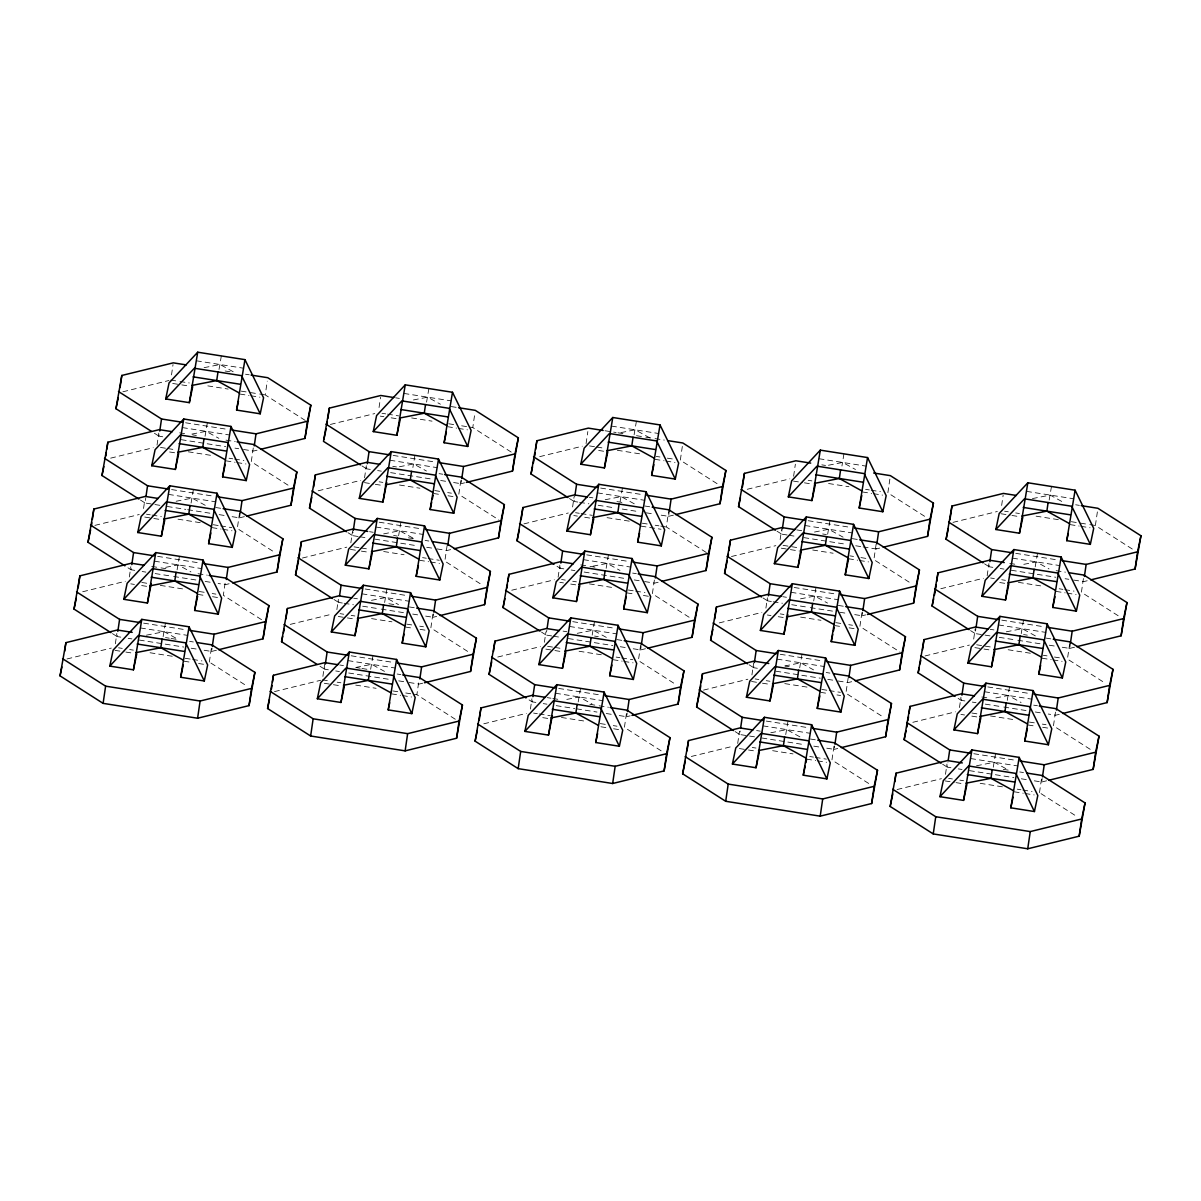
<?xml version="1.0" encoding="UTF-8"?>
<svg xmlns="http://www.w3.org/2000/svg" width="1201" height="1201" viewBox="0 0 1201 1201"><rect width="100%" height="100%" fill="white"/><g stroke="black" fill="none" stroke-linecap="round" stroke-linejoin="round"><path stroke-width="0.75" stroke-dasharray="5 3.75" d="M115.356 643.781L116.857 633.452M120.791 637.146L117.082 636.56L117.578 633.122M129.333 576.99L130.834 566.662M134.767 570.355L131.059 569.769L131.555 566.332M143.55 508.473L144.811 499.871M159.853 505.321L145.036 502.979L145.786 497.815M157.031 445.121L158.787 433.081M162.72 436.774L159.012 436.188L159.508 432.75M171.518 374.892L173.019 364.564M165.423 623.094L163.051 637.04M179.414 556.303L177.027 570.25M193.391 489.513L191.004 503.459M207.368 422.707L204.981 436.669M221.344 355.916L218.957 369.863M209.349 662.081L211.601 646.603M204.155 650.266L211.571 651.437L212.082 647.985M225.082 583.251L223.326 595.291L261.758 619.821M239.554 513.022L237.303 528.5L275.735 553.03M232.108 516.685L239.524 517.841L240.275 512.692M253.276 447.943L251.279 461.709L289.711 486.24M305.234 420.425L265.256 394.919L267.253 381.152M322.889 676.418L324.645 664.378M328.323 669.798L324.615 669.212L325.111 665.774M336.865 609.628L338.367 599.314M342.3 603.007L338.592 602.422L339.087 598.984M350.842 542.837L352.599 530.797M358.123 536.502L352.569 535.631L353.064 532.178M364.564 477.773L366.32 465.718M370.253 469.411L366.545 468.84L367.041 465.387M379.051 407.529L380.552 397.216M372.971 655.731L370.584 669.678M386.947 588.94L384.56 602.887M400.924 522.15L398.552 536.096M414.9 455.359L412.889 467.519M428.877 388.569L426.505 402.515M455.314 719.264L416.882 694.718L418.879 680.967M432.855 614.176L430.859 627.928L469.291 652.473M425.679 616.113L433.081 617.284L433.591 613.846M447.087 545.659L444.835 561.137L483.267 585.683M460.824 480.58L458.812 494.347L498.79 519.868M453.633 482.532L461.034 483.703L461.544 480.25M511.221 452.086L472.789 427.556L475.041 412.078M530.422 709.07L531.923 698.742M535.856 702.435L532.148 701.849L532.644 698.412M544.398 642.28L545.9 631.951M551.679 635.93L546.125 635.059L546.875 629.894M558.12 577.201L559.876 565.161M563.809 568.854L560.101 568.268L560.597 564.83M572.607 506.972L574.108 496.644M577.786 502.063L574.078 501.478L574.829 496.313M586.073 443.619L587.829 431.579M580.503 688.383L578.131 702.33M594.48 621.578L592.108 635.539M608.457 554.787L606.085 568.734M622.433 487.996L620.061 501.943M636.41 421.206L634.038 435.152M626.427 713.604L624.415 727.371L662.847 751.901M619.236 715.556L626.637 716.712L627.147 713.274M640.643 645.087L638.392 660.58L675.292 684.135M633.212 648.765L640.613 649.921L641.124 646.483M654.38 580.023L652.368 593.789L690.8 618.32M706.323 552.505L666.345 526.999L668.597 511.506M661.166 515.169L668.567 516.34L669.332 511.176M682.333 446.442L680.321 460.193L718.753 484.739M737.699 743.434L739.456 731.379M754.498 736.829L739.681 734.502L740.176 731.049M751.931 674.917L753.688 662.877M757.366 668.281L753.658 667.711L754.153 664.258M765.908 608.126L767.409 597.798M771.342 601.491L767.634 600.905L768.145 597.467M780.14 539.609L781.641 529.296M787.165 535L781.611 534.115L782.121 530.677M793.606 476.257L795.362 464.217M788.036 721.02L785.664 734.967M802.013 654.23L799.641 668.176M815.989 587.439L813.617 601.386M829.966 520.649L827.594 534.595M843.943 453.843L841.946 466.018M833.959 746.241L831.948 760.008L870.38 784.553M826.768 748.193L834.17 749.364L834.68 745.911M848.176 677.739L845.924 693.217L884.356 717.763M861.913 612.66L859.901 626.427L899.879 651.948M854.722 614.612L862.123 615.768L862.633 612.33M876.13 544.158L873.878 559.636L912.31 584.166M863.144 546.935L876.099 548.977L876.61 545.539M889.866 479.079L887.854 492.845L926.286 517.376M945.487 774.345L946.988 764.031M950.922 767.724L947.214 767.139L947.964 761.974M959.464 707.554L960.965 697.241M964.898 700.934L961.19 700.348L961.701 696.91M973.696 639.052L975.197 628.724M989.999 635.884L975.167 633.558L975.918 628.393M987.162 575.699L988.918 563.644M992.852 567.352L989.144 566.767L989.654 563.314M1001.649 505.456L1003.15 495.142M995.569 753.658L993.197 767.604M1009.546 686.867L1007.174 700.814M1023.522 620.076L1021.15 634.023M1037.499 553.286L1035.127 567.232M1051.476 486.495L1049.104 500.442M1039.481 792.66L1041.732 777.167M1034.301 780.83L1041.702 782.001L1042.213 778.563M1055.469 712.103L1053.457 725.869L1091.889 750.4M1069.701 643.586L1067.434 659.064L1104.335 682.618M1062.254 647.249L1069.671 648.42L1070.421 643.256M1083.422 578.522L1081.41 592.273L1119.857 616.819M1132.288 549.037L1095.387 525.483L1097.399 511.716M122.862 391.796L168.981 380.492M110.657 458.151L153.233 447.718M330.395 424.448L374.742 413.564M257.059 450.18L253.501 451.051L240.53 449.009M94.909 525.377L139.256 514.508M318.19 490.804L360.765 480.355M239.524 517.841L244.854 516.535M539.699 456.65L582.275 446.202M461.034 483.703L464.592 482.832M82.704 591.748L125.279 581.299M302.442 558.03L346.789 547.146M229.091 583.761L225.548 584.632L218.132 583.476M523.951 523.876L568.298 512.992M450.615 549.623L447.057 550.493L434.086 548.452M747.247 489.287L789.808 478.854M66.956 658.974L111.303 648.09M668.567 516.34L673.896 515.034M290.237 624.385L331.041 614.372M211.571 651.437L216.901 650.131M511.746 590.231L554.322 579.798M433.081 617.284L436.639 616.413M731.484 556.513L775.831 545.644M658.148 582.26L654.59 583.131L641.619 581.089M952.993 522.375L997.34 511.491M274.489 691.611L320.607 680.291M876.099 548.977L879.657 548.106M497.769 657.022L540.345 646.588M422.662 683.204L419.104 684.075L406.133 682.033M719.279 622.884L761.854 612.435M640.613 649.921L645.943 648.615M940.803 588.73L983.364 578.281M862.123 615.768L865.681 614.897M483.793 723.813L526.368 713.379M1087.19 580.759L1083.647 581.629L1070.676 579.588M703.531 690.11L747.878 679.226M626.637 716.712L630.195 715.841M925.04 655.956L969.387 645.072M851.704 681.703L848.146 682.573L835.175 680.532M1069.671 648.42L1074.985 647.114M691.326 756.465L732.13 746.452M912.835 722.311L955.411 711.863M834.17 749.364L837.728 748.493M1059.237 714.34L1055.694 715.211L1048.278 714.04M897.087 789.537L941.434 778.668M1041.702 782.001L1047.032 780.695M204.095 367.671L220.083 364.519L234.465 372.445M191.89 434.101L206.107 431.309L218.882 438.35M413.399 399.963L427.616 397.171L440.407 404.212M176.142 501.252L192.13 498.115L206.512 506.026M399.423 466.754L413.639 463.961L426.43 471.002M620.932 432.6L635.149 429.808L651.137 438.605M165.708 567.337L178.153 564.905L190.929 571.931M383.674 533.89L399.663 530.752L414.045 538.664M605.184 499.736L621.172 496.598L635.554 504.525M828.465 465.237L842.682 462.445L855.472 469.486M146.402 635.179L164.177 631.696L178.559 639.608M371.469 600.335L385.686 597.543L398.462 604.583M592.979 566.181L607.196 563.389L619.986 570.43M814.488 532.043L828.705 529.251L843.087 537.162M1032.455 498.58L1050.214 495.097L1064.596 503.009M355.721 667.471L371.709 664.333L384.485 671.374M577.231 633.332L593.219 630.18L607.601 638.106M800.512 598.834L814.728 596.041L827.519 603.082M1023.807 564.335L1036.238 561.888L1049.028 568.929M566.797 699.417L579.242 696.985L592.033 704.011M784.763 665.97L800.752 662.832L813.542 669.873M1006.273 631.816L1022.261 628.678L1036.643 636.605M770.787 732.76L786.775 729.623L801.157 737.534M995.854 697.916L1008.285 695.469L1021.075 702.51M976.548 765.758L994.308 762.26L1008.69 770.186L1001.229 769.045M196.454 360.81L243.713 368.242M404.001 393.448L451.246 400.879M611.534 426.1L658.779 433.531M819.067 458.737L866.311 466.168M1026.6 491.374L1073.844 498.805M225.142 371.004L232.559 372.175M245.529 374.217L249.238 374.802M395.624 397.816L399.332 398.402M451.216 406.569L456.77 407.439M605.019 430.754L616.128 432.51M617.975 432.795L625.391 433.966M636.515 435.708L643.916 436.879M645.778 437.164L653.179 438.335M655.04 438.62L664.303 440.076M821.814 464.862L825.522 465.433M1075.661 504.78L1079.369 505.366M170.752 380.056L178.168 381.212M180.015 381.513L189.293 382.969M207.818 385.881L228.19 389.079M241.161 391.121L248.577 392.292M250.424 392.577L257.84 393.748M259.686 394.033L265.256 394.919M381.993 413.279L385.701 413.865M387.563 414.15L398.672 415.906M411.643 417.933L432.03 421.146M448.694 423.773L454.263 424.644M461.664 425.815L472.789 427.556M589.526 445.916L595.095 446.787M596.942 447.087L604.358 448.243M617.329 450.285L641.409 454.083M656.226 456.41L659.934 456.996M667.351 458.166L674.767 459.322M808.183 480.31L811.891 480.895M828.57 483.523L848.942 486.72M865.621 489.347L869.329 489.933M871.175 490.218L880.438 491.674M1004.606 511.206L1008.3 511.791M1015.716 512.947L1019.424 513.533M1036.103 516.16L1058.336 519.658M1071.307 521.699L1078.708 522.855M1080.57 523.156L1087.971 524.327M1089.832 524.612L1095.387 525.483M172.704 383.464L179.97 384.605M181.786 384.89L189.067 386.046M239.945 394.048L249.027 395.474M250.844 395.76L259.926 397.186M380.237 416.116L383.87 416.687M391.151 417.828L396.6 418.684M447.478 426.685L456.56 428.111M458.377 428.397L467.459 429.838M598.683 450.465L604.133 451.321M655.01 459.322L664.093 460.764M665.909 461.049L675.007 462.475M793.486 481.106L802.583 482.547M804.4 482.832L811.666 483.973M862.543 491.975L871.626 493.401M873.442 493.686L882.54 495.112M1001.033 513.758L1010.116 515.184M1011.933 515.469L1019.199 516.61M1070.076 524.612L1079.159 526.038M1080.99 526.338L1090.073 527.764M185.6 422.782L228.22 429.478M393.147 455.419L435.753 462.115M600.68 488.056L643.286 494.767M808.213 520.709L848.972 527.119M1015.746 553.346L1058.351 560.056M182.477 427.601L229.736 435.032M390.01 460.238L437.269 467.669M597.558 492.89L644.802 500.322M805.09 525.528L852.335 532.959M1012.623 558.165L1059.867 565.596M179.67 432.84L185.224 433.726M192.64 434.882L196.348 435.468M225.998 440.136L235.261 441.593M392.757 466.363L396.465 466.949M439.086 473.644L442.794 474.23M589.181 497.259L592.889 497.845M616.969 501.628L624.385 502.799M644.772 505.996L650.326 506.867M796.713 529.896L802.268 530.767M822.655 533.98L826.363 534.565M852.305 538.649L857.859 539.519M1009.816 563.419L1017.217 564.575M1056.129 570.7L1065.392 572.156M181.246 439.686L225.713 446.682M234.976 448.138L238.684 448.724M377.654 470.582L381.363 471.167M390.625 472.624L433.246 479.319M440.662 480.49L446.217 481.361M579.633 502.348L588.895 503.804M598.158 505.261L614.837 507.888M622.253 509.059L638.932 511.671M646.333 512.842L653.749 514.013M789.027 535.286L796.428 536.457M803.844 537.613L846.465 544.323M855.728 545.779L861.282 546.65M1000.268 568.508L1003.976 569.094M1011.377 570.265L1055.844 577.261M1065.107 578.717L1068.815 579.287M160.484 447.433L166.038 448.303M167.9 448.589L175.316 449.759M188.272 451.801L212.367 455.584M229.046 458.212L232.754 458.797M234.6 459.082L243.863 460.538M379.141 481.811L382.849 482.397M399.513 485.024L419.9 488.222M434.717 490.563L440.287 491.434M447.688 492.605L451.396 493.176M575.549 512.707L579.257 513.292M581.119 513.593L592.228 515.334M607.06 517.661L629.294 521.159M642.25 523.201L647.819 524.071M655.221 525.242L658.929 525.828M660.79 526.113L666.345 526.999M783.082 545.359L797.914 547.686M812.732 550.013L833.119 553.226M849.798 555.853L853.491 556.423M860.907 557.594L868.323 558.765M990.63 577.996L994.323 578.582M1001.739 579.753L1005.447 580.323M1018.418 582.365L1042.498 586.163M1059.177 588.775L1062.885 589.361M1064.732 589.661L1073.994 591.117M169.626 451.981L175.091 452.837M225.968 460.839L235.051 462.265M236.867 462.55L245.95 463.976M364.443 482.622L373.526 484.048M375.343 484.333L382.624 485.474M433.501 493.476L440.767 494.617M448.033 495.773L453.483 496.629M573.793 515.544L577.426 516.115M584.707 517.256L590.156 518.126M641.034 526.128L661.03 529.266M781.326 548.196L788.607 549.337M790.423 549.623L799.506 551.049M848.567 558.765L857.649 560.191M859.466 560.477L868.563 561.903M999.772 582.545L1005.222 583.401M1056.099 591.402L1065.182 592.844M1066.998 593.129L1076.096 594.555M171.623 489.573L212.397 495.983M379.171 522.21L421.776 528.92M586.704 554.847L629.309 561.558M794.236 587.499L836.842 594.195M1001.769 620.136L1042.528 626.547M168.5 494.392L215.76 501.823M376.033 527.029L423.292 534.46M583.581 559.681L630.825 567.112M791.114 592.318L838.358 599.749M998.647 624.97L1045.891 632.402M215.715 507.513L221.284 508.383M369.518 531.698L373.226 532.283M393.613 535.481L397.321 536.066M408.43 537.823L415.846 538.979M425.109 540.435L428.817 541.02M580.759 564.92L588.175 566.091M590.021 566.377L597.437 567.548M632.642 573.087L636.35 573.673M782.737 596.687L786.445 597.272M838.328 605.439L843.883 606.31M990.27 629.339L993.978 629.924M1023.627 634.578L1027.335 635.164M1045.861 638.076L1053.262 639.247M167.269 506.477L185.795 509.389M187.641 509.689L209.875 513.187M219.152 514.644L224.707 515.514M359.985 536.787L367.386 537.958M374.802 539.129L417.423 545.824M426.685 547.281L432.24 548.151M571.226 570.025L574.919 570.595M584.181 572.051L626.802 578.762M634.218 579.933L639.773 580.804M773.189 601.791L782.452 603.247M791.729 604.703L808.393 607.316M810.255 607.616L832.488 611.114M839.889 612.285L847.305 613.441M999.262 637.341L1015.926 639.968M1017.787 640.253L1040.021 643.751M1049.284 645.207L1054.838 646.093M146.507 514.223L150.215 514.794M152.062 515.094L161.339 516.55M178.003 519.177L200.237 522.675M213.208 524.717L218.762 525.588M220.624 525.873L231.733 527.629M354.04 546.86L359.609 547.731M361.456 548.031L368.872 549.187M383.689 551.529L404.076 554.727M422.602 557.639L426.31 558.225M428.156 558.525L439.281 560.266M561.573 579.498L565.281 580.083M572.697 581.254L576.405 581.839M589.376 583.881L613.456 587.664M628.273 589.991L633.843 590.877M635.689 591.162L644.952 592.618M780.23 613.891L783.938 614.477M800.617 617.104L820.989 620.301M835.821 622.643L841.376 623.514M848.777 624.685L852.485 625.256M976.653 644.787L991.471 647.114M1008.149 649.741L1030.383 653.239M1043.354 655.281L1047.047 655.866M1054.463 657.037L1061.879 658.193M144.751 517.061L152.017 518.201M153.833 518.487L161.114 519.628M211.992 527.629L221.074 529.056M222.891 529.341L231.973 530.767M350.467 549.412L359.549 550.839M361.366 551.124L368.647 552.265M419.524 560.266L428.607 561.708M430.423 561.993L439.506 563.419M559.816 582.335L563.449 582.905M570.73 584.061L576.18 584.917M627.057 592.919L634.323 594.06M643.406 595.486L648.87 596.342M767.349 614.987L770.982 615.558M778.263 616.698L783.713 617.554M834.59 625.556L841.856 626.697M849.122 627.838L854.587 628.708M974.882 647.624L982.163 648.765M983.979 649.05L991.245 650.191M1042.123 658.208L1051.205 659.634M1053.022 659.919L1062.119 661.346M157.646 556.363L200.267 563.059M365.179 589L405.953 595.411M572.727 621.653L615.332 628.348M780.26 654.29L822.865 660.985M987.792 686.927L1030.398 693.638M154.524 561.182L201.783 568.613M362.056 593.834L409.316 601.266M569.604 626.472L616.849 633.903M777.137 659.109L824.381 666.54M984.67 691.761L1031.914 699.192M151.716 566.437L159.132 567.593M160.979 567.893L168.395 569.049M198.045 573.718L207.308 575.174M353.695 598.203L357.403 598.789M388.899 603.743L396.315 604.899M409.271 606.94L414.84 607.811M563.074 631.125L566.782 631.711M594.585 636.08L598.278 636.665M616.819 639.578L622.373 640.463M785.439 666.105L789.147 666.69M826.198 672.515L829.906 673.1M981.848 697L989.264 698.171M1033.731 705.167L1037.439 705.738M142.168 571.526L145.876 572.111M155.139 573.568L171.818 576.18M173.665 576.48L195.898 579.978M205.176 581.434L210.73 582.305M344.147 603.292L353.409 604.749M362.672 606.205L379.351 608.832M381.197 609.117L403.446 612.615M412.709 614.071L418.263 614.957M553.541 636.23L560.942 637.386M568.358 638.557L612.825 645.553M620.241 646.723L625.796 647.594M775.891 671.194L820.358 678.19M827.774 679.361L833.329 680.231M972.315 702.09L976.023 702.675M985.285 704.131L1001.949 706.758M1003.811 707.044L1026.044 710.542M1035.307 711.998L1040.862 712.884M141.793 582.47L147.348 583.341M160.318 585.382L184.414 589.166M199.231 591.508L204.786 592.378M212.202 593.549L215.91 594.12M340.063 613.651L343.771 614.236M351.187 615.407L354.896 615.978M371.559 618.605L391.946 621.818M406.764 624.145L412.333 625.015M419.734 626.186L423.443 626.772M547.596 646.303L553.166 647.174M555.012 647.459L562.428 648.63M579.092 651.257L601.326 654.755M616.158 657.082L619.866 657.668M621.713 657.953L632.837 659.709M755.129 678.94L758.837 679.526M766.253 680.682L769.961 681.267M784.778 683.609L807.012 687.092M821.829 689.434L827.399 690.305M829.245 690.59L840.37 692.346M971.939 713.034L977.494 713.919M990.465 715.946L1014.545 719.744M1029.377 722.071L1034.932 722.942M1042.348 724.113L1046.041 724.698M130.774 583.851L134.407 584.422M141.673 585.563L147.123 586.418M198.015 594.42L205.281 595.561M212.547 596.702L219.813 597.858M338.307 616.488L345.573 617.629M347.389 617.914L354.67 619.055M405.548 627.057L412.814 628.213M420.08 629.354L425.529 630.21M545.839 649.125L553.106 650.281M554.922 650.567L562.203 651.708M613.08 659.709L622.163 661.135M623.98 661.421L633.062 662.847M751.556 681.492L760.653 682.919M762.47 683.204L769.736 684.345M820.613 692.346L827.879 693.487M836.962 694.929L840.61 695.499M960.905 714.415L964.553 714.985M971.819 716.126L977.269 716.997M1028.146 724.999L1035.412 726.14M1042.678 727.281L1049.959 728.422M143.67 623.154L186.29 629.849M351.202 655.791L393.823 662.502M558.75 688.443L601.356 695.139M766.283 721.08L808.889 727.791M973.816 753.718L1016.421 760.428M140.547 627.973L187.791 635.404M348.08 660.625L395.339 668.056M555.613 693.262L602.872 700.693M763.16 725.899L810.405 733.331M970.693 758.552L1017.938 765.983M165.528 637.596L169.236 638.181M171.097 638.467L178.499 639.638M189.623 641.379L193.331 641.965M339.718 664.994L343.426 665.579M356.397 667.621L360.09 668.191M361.951 668.492L369.368 669.648M397.156 674.031L400.864 674.602M547.251 697.631L550.959 698.216M552.805 698.502L560.221 699.673M589.871 704.341L597.272 705.497M599.134 705.798L608.397 707.254M756.63 730.568L760.338 731.154M810.375 739.02L815.929 739.891M1019.754 771.958L1023.462 772.543M128.192 638.316L131.9 638.902M139.316 640.058L183.783 647.054M191.184 648.225L196.754 649.095M335.725 670.954L339.433 671.539M348.695 672.995L389.454 679.406M398.732 680.862L404.287 681.748M543.257 703.606L546.965 704.191M556.228 705.648L574.769 708.56M576.615 708.845L597.002 712.058M606.265 713.514L611.819 714.385M761.914 737.999L804.535 744.695M813.798 746.151L819.352 747.022M958.338 768.895L962.031 769.466M969.447 770.637L1013.914 777.632M1021.33 778.803L1026.885 779.674M118.554 647.804L122.262 648.39M129.678 649.546L133.371 650.131M150.05 652.759L172.283 656.256M185.254 658.298L190.809 659.169M192.67 659.454L201.933 660.91M322.378 679.856L329.795 681.027M337.211 682.198L340.919 682.784M355.736 685.11L376.108 688.308M392.787 690.935L398.357 691.806M405.758 692.977L416.882 694.718M533.619 713.094L537.327 713.664M539.189 713.964L550.298 715.706M561.422 717.462L585.503 721.246M600.32 723.587L605.889 724.458M613.291 725.614L616.999 726.2M752.276 747.487L755.984 748.058M772.648 750.685L793.035 753.898M809.714 756.51L813.422 757.095M815.269 757.396L826.393 759.137M948.685 778.368L952.393 778.954M959.809 780.125L963.517 780.71M980.196 783.322L1002.43 786.82M1017.247 789.162L1020.955 789.748M1022.802 790.033L1032.064 791.489M114.981 650.357L124.063 651.783M125.88 652.068L133.146 653.209M184.038 661.211L191.304 662.351M198.57 663.507L204.02 664.363M324.33 683.279L331.596 684.42M333.413 684.705L340.694 685.846M391.571 693.863L400.654 695.289M402.47 695.574L411.553 697M542.762 717.643L548.226 718.498M600.92 726.785L606.37 727.641M613.636 728.782L620.902 729.923M739.396 748.568L746.677 749.709M748.493 749.994L755.759 751.135M806.637 759.137L815.719 760.578M817.536 760.864L826.618 762.29M945.112 780.92L954.21 782.346M956.026 782.632L963.292 783.788M1014.169 791.789L1023.252 793.215M1025.069 793.501L1034.166 794.927M984.535 563.824L989.144 566.767M970.558 630.615L975.167 633.558M777.002 531.172L781.611 534.115M958.113 698.381L961.19 700.348M763.025 597.963L767.634 600.905M1041.012 793.636L1076.381 816.215M569.469 498.535L574.078 501.478M942.605 764.196L947.214 767.139M749.049 664.754L753.658 667.711M557.024 566.302L560.101 568.268M361.936 465.883L366.545 468.84M735.072 731.559L739.681 734.502M541.516 632.116L546.125 635.059M347.96 532.689L352.569 535.631M154.404 433.246L159.012 436.188M529.071 699.898L532.148 701.849M333.983 599.479L338.592 602.422M140.427 500.036L145.036 502.979M320.006 666.27L324.615 669.212M127.982 567.818L131.059 569.769M210.881 663.057L246.25 685.636M112.459 633.618L117.082 636.56"/><path stroke-width="1.5" d="M197.024 642.55L211.856 644.877L254.897 672.365L249.042 705.603L197.595 718.228L103.106 703.366L60.05 675.878L65.92 642.64L117.353 630.015L132.185 632.342M64.659 651.242L65.92 642.64M110.927 632.642L74.027 609.087L79.897 575.849L131.329 563.224L144.3 565.266M78.14 587.889L79.897 575.849M124.904 565.851L88.003 542.297L93.873 509.044L145.306 496.433L158.277 498.475M91.366 526.248L91.861 522.81M92.372 519.372L93.873 509.044M138.881 499.061L101.98 475.506L107.85 442.253L159.298 429.643L172.253 431.684M105.838 456.02L106.349 452.582M106.844 449.144L107.85 442.253M151.326 431.279L115.957 408.715L121.826 375.463L173.274 362.852L186.23 364.894M120.07 387.503L121.826 375.463M103.106 703.366L105.613 686.161L62.557 658.673M117.833 631.411L119.59 619.371L76.534 591.883M131.81 564.62L133.566 552.565L90.51 525.092M146.042 496.103L147.543 485.774L104.487 458.302M159.763 431.024L161.519 418.984L118.464 391.511M141.808 619.371L113.164 650.071L109.801 666.105L133.431 669.828L141.808 619.371L189.052 626.802L207.653 664.934L204.305 680.967L180.675 677.259L189.052 626.802M155.785 552.58L127.141 583.281L123.778 599.314L147.408 603.037L155.785 552.58L203.029 560.011L221.63 598.143L218.282 614.176L194.652 610.468L203.029 560.011M151.266 583.551L147.408 603.037M169.761 485.789L141.118 516.475L137.755 532.523L161.384 536.231L169.761 485.789L217.006 493.221L235.606 531.337L232.258 547.386L208.629 543.663L217.006 493.221M183.738 418.999L155.094 449.684L151.731 465.733L175.361 469.441L183.738 418.999L230.982 426.43L249.583 464.547L246.235 480.595L222.605 476.872L230.982 426.43M197.715 352.208L169.071 382.894L165.708 398.942L189.338 402.65L197.715 352.208L244.959 359.639L263.559 397.756L260.212 413.805L236.582 410.081L244.959 359.639M183.183 660.055L160.814 647.729L162.075 639.127M197.159 593.264L174.791 580.939L176.052 572.337M211.136 526.458L188.767 514.148L190.028 505.546M225.112 459.668L202.744 447.357L204.005 438.755M239.089 392.877L216.72 380.567L217.981 371.965M197.595 718.228L200.102 701.024L251.549 688.398L254.897 672.365M212.322 646.273L214.078 634.233L265.526 621.608L268.889 605.574L225.833 578.086L209.154 575.459M226.298 579.482L228.055 567.427L279.503 554.817L282.866 538.769L239.81 511.296L223.131 508.669M240.275 512.692L242.032 500.637L293.479 488.026L296.842 471.978L253.786 444.505L237.107 441.878M254.252 445.886L256.008 433.846L307.456 421.236L310.819 405.187L267.763 377.714L251.084 375.087M249.042 705.603L251.549 688.398M218.672 649.696L263.019 638.812L265.526 621.608M268.889 605.574L263.019 638.812M232.649 582.89L276.996 572.021L279.503 554.817M282.866 538.769L276.996 572.021M246.625 516.1L290.972 505.231L293.479 488.026M296.842 471.978L290.972 505.231M260.602 449.309L304.949 438.44L307.456 421.236M310.819 405.187L304.949 438.44M402.71 674.902L419.389 677.529L462.445 705.002L456.575 738.24L405.127 750.865L310.639 736.003L267.583 708.515L273.453 675.277L324.901 662.652L337.856 664.693M271.441 689.044L271.951 685.606M272.447 682.153L273.453 675.277M316.929 664.303L281.559 641.724L287.429 608.487L338.877 595.861L351.833 597.903M285.928 618.8L287.429 608.487M332.437 598.488L295.536 574.934L301.406 541.696L352.854 529.071L367.671 531.412M299.139 557.174L299.649 553.736M300.145 550.298L301.406 541.696M346.413 531.698L309.513 508.143L315.383 474.905L366.83 462.28L379.801 464.322M313.626 486.945L315.383 474.905M393.778 397.531L380.807 395.489L329.359 408.115L323.489 441.352L360.39 464.907M326.852 425.319L327.348 421.866M327.858 418.428L329.359 408.115M310.639 736.003L313.146 718.798L270.09 691.311M325.366 664.048L327.122 652.008L284.067 624.52M339.598 595.531L341.099 585.217L298.043 557.729M353.319 530.467L355.076 518.427L312.02 490.939M367.296 463.676L369.052 451.636L325.996 424.148M349.341 652.023L320.697 682.708L317.334 698.742L340.964 702.465L349.341 652.023L396.585 659.454L415.186 697.571L411.838 713.619L388.208 709.896L396.585 659.454M363.318 585.232L334.674 615.918L331.311 631.951L354.941 635.674L363.318 585.232L410.562 592.663L429.162 630.78L425.815 646.814L402.185 643.105L410.562 592.663M377.294 518.427L348.65 549.127L345.303 565.161L368.917 568.884L377.294 518.427L424.538 525.858L443.139 563.99L439.791 580.023L416.162 576.315L424.538 525.858M391.271 451.636L362.627 482.337L359.279 498.37L382.894 502.093L391.271 451.636L438.515 459.067L457.116 497.199L453.768 513.232L430.138 509.524L438.515 459.067M386.752 482.607L382.894 502.093M405.247 384.845L376.604 415.546L373.256 431.579L396.87 435.302L405.247 384.845L452.492 392.277L471.107 430.408L467.744 446.442L444.115 442.734L452.492 392.277M390.715 692.692L368.347 680.382L369.608 671.779M404.692 625.901L382.323 613.576L383.584 604.974M418.669 559.111L396.3 546.785L397.561 538.183M432.645 492.32L410.277 479.995L411.538 471.392M446.637 425.529L424.268 413.204L425.514 404.602M405.127 750.865L407.634 733.661L459.082 721.05L462.445 705.002M419.855 678.91L421.611 666.87L473.059 654.245L476.422 638.211L433.366 610.724L416.687 608.111M433.831 612.12L435.588 600.08L487.036 587.454L490.398 571.421L447.342 543.933L432.525 541.606M447.808 545.329L449.564 533.289L501.012 520.664L504.375 504.63L461.319 477.142L444.64 474.515M461.785 478.538L463.541 466.498L514.989 453.873L518.352 437.84L475.296 410.352L458.617 407.724M456.575 738.24L459.082 721.05M424.433 682.769L470.552 671.449L473.059 654.245M476.422 638.211L470.552 671.449M440.182 615.543L484.528 604.658L487.036 587.454M490.398 571.421L484.528 604.658M454.158 548.752L498.505 537.868L501.012 520.664M504.375 504.63L498.505 537.868M466.363 482.397L512.482 471.077L514.989 453.873M518.352 437.84L512.482 471.077M610.243 707.539L626.922 710.166L669.978 737.639L664.108 770.892L612.66 783.502L518.171 768.64L475.116 741.167L480.985 707.914L532.433 695.304L545.404 697.346M479.229 719.969L480.985 707.914M525.993 697.931L489.092 674.377L494.962 641.124L546.41 628.513L559.381 630.555M493.461 651.452L494.962 641.124M539.97 631.141L503.069 607.586L508.939 574.333L560.387 561.723L573.357 563.764M506.927 588.1L507.438 584.662M507.933 581.224L508.939 574.333M553.946 564.35L517.046 540.78L522.915 507.543L574.363 494.932L587.334 496.959M521.159 519.583L522.915 507.543M567.923 497.544L531.022 473.99L536.892 440.752L588.34 428.126L603.157 430.468M534.64 456.23L535.136 452.792M535.646 449.354L536.892 440.752M518.171 768.64L520.679 751.436L477.623 723.963M532.899 696.685L534.655 684.645L491.599 657.172M547.131 628.183L548.632 617.854L505.576 590.382M560.852 563.104L562.608 551.064L519.553 523.591M575.084 494.602L576.585 484.273L533.544 456.785M556.874 684.66L528.23 715.346L524.882 731.394L548.497 735.102L556.874 684.66L604.118 692.091L622.719 730.208L619.371 746.256L595.741 742.533L604.118 692.091M552.355 715.631L548.497 735.102M570.85 617.869L542.206 648.555L538.859 664.603L562.473 668.311L570.85 617.869L618.095 625.301L636.71 663.417L633.347 679.466L609.718 675.743L618.095 625.301M584.827 551.079L556.183 581.764L552.835 597.813L576.45 601.521L584.827 551.079L632.071 558.51L650.687 596.627L647.324 612.675L623.694 608.952L632.071 558.51M598.804 484.288L570.16 514.974L566.812 531.022L590.427 534.73L598.804 484.288L646.048 491.719L664.663 529.836L661.301 545.885L637.671 542.161L646.048 491.719M612.78 417.498L584.136 448.183L580.789 464.217L604.403 467.94L612.78 417.498L660.025 424.929L678.64 463.046L675.277 479.079L651.648 475.371L660.025 424.929M598.248 725.329L575.88 713.019L577.141 704.417M612.24 658.538L589.871 646.228L591.117 637.626M626.216 591.748L603.848 579.437L605.094 570.835M640.193 524.957L617.824 512.647L619.07 504.045M654.17 458.166L631.801 445.856L633.047 437.254M612.66 783.502L615.167 766.298L666.615 753.688L669.978 737.639M627.387 711.562L629.144 699.507L680.592 686.897L683.954 670.849L640.899 643.376L624.22 640.749M641.364 644.757L643.12 632.717L694.568 620.106L697.931 604.058L654.875 576.585L638.196 573.958M655.356 577.966L657.112 565.926L708.545 553.316L711.908 537.267L668.852 509.794L652.173 507.167M669.332 511.176L671.089 499.136L722.522 486.51L725.884 470.477L682.829 442.989L668.011 440.662M664.108 770.892L666.615 753.688M631.966 715.406L678.085 704.101L680.592 686.897M683.954 670.849L678.085 704.101M647.714 648.18L692.061 637.311L694.568 620.106M697.931 604.058L692.061 637.311M661.691 581.389L706.038 570.52L708.545 553.316M711.908 537.267L706.038 570.52M675.668 514.598L720.015 503.714L722.522 486.51M725.884 470.477L720.015 503.714M817.776 740.191L834.455 742.803L877.511 770.291L871.641 803.529L820.193 816.155L725.704 801.292L682.648 773.804L688.518 740.567L739.966 727.941L752.937 729.983M687.017 750.88L688.518 740.567M733.526 730.568L696.625 707.014L702.495 673.776L753.943 661.15L768.76 663.477M700.243 689.254L700.738 685.816M701.249 682.378L702.495 673.776M747.502 663.778L710.602 640.223L716.472 606.985L767.919 594.36L780.89 596.402M714.715 619.025L716.472 606.985M761.479 596.987L724.578 573.432L730.448 540.18L781.896 527.569L794.867 529.611M727.941 557.384L728.437 553.946M728.947 550.508L730.448 540.18M775.456 530.196L738.555 506.642L744.425 473.389L795.873 460.779L810.69 463.106M742.413 487.156L744.425 473.389M725.704 801.292L728.211 784.088L685.155 756.6M740.687 727.611L742.188 717.297L699.147 689.809M754.408 662.547L756.165 650.507L713.124 623.019M768.385 595.756L770.141 583.701L727.1 556.228M782.361 528.965L784.118 516.91L741.077 489.438M764.406 717.297L735.763 747.998L732.415 764.031L756.029 767.754L764.406 717.297L811.651 724.728L830.266 762.86L826.904 778.894L803.274 775.185L811.651 724.728M778.383 650.507L749.739 681.207L746.391 697.241L770.006 700.964L778.383 650.507L825.627 657.938L844.243 696.07L840.88 712.103L817.25 708.395L825.627 657.938M792.36 583.716L763.716 614.417L760.368 630.45L783.983 634.173L792.36 583.716L839.604 591.147L858.22 629.279L854.857 645.312L831.227 641.604L839.604 591.147M787.841 614.687L783.983 634.173M806.336 516.925L777.693 547.611L774.345 563.659L797.959 567.367L806.336 516.925L853.581 524.357L872.196 562.488L868.833 578.522L845.219 574.799L853.581 524.357M820.313 450.135L791.669 480.82L788.321 496.869L811.936 500.577L820.313 450.135L867.557 457.566L886.173 495.683L882.81 511.731L859.195 508.008L867.557 457.566M805.796 757.981L783.427 745.656L784.673 737.054M819.773 691.191L797.404 678.865L798.65 670.263M833.749 624.4L811.381 612.075L812.627 603.472M847.726 557.594L825.357 545.284L826.603 536.682M861.702 490.804L839.334 478.493L840.58 469.891M820.193 816.155L822.715 798.95L874.148 786.325L877.511 770.291M834.935 744.2L836.692 732.16L888.124 719.534L891.487 703.501L848.431 676.013L833.614 673.686M848.912 677.409L850.668 665.369L902.101 652.744L905.464 636.71L862.408 609.222L845.729 606.595M862.888 610.618L864.645 598.578L916.078 585.953L919.441 569.92L876.385 542.432L859.706 539.804M876.865 543.828L878.622 531.773L930.054 519.162L933.417 503.114L890.361 475.641L873.682 473.014M871.641 803.529L874.148 786.325M841.27 747.622L885.617 736.738L888.124 719.534M891.487 703.501L885.617 736.738M855.247 680.832L899.594 669.948L902.101 652.744M905.464 636.71L899.594 669.948M867.452 614.477L913.571 603.157L916.078 585.953M919.441 569.92L913.571 603.157M883.2 547.236L927.547 536.367L930.054 519.162M933.417 503.114L927.547 536.367M1027.17 773.114L1041.988 775.456L1085.043 802.929L1079.174 836.181L1027.726 848.792L933.237 833.929L890.181 806.456L896.051 773.204L947.499 760.593L962.316 762.92M894.805 781.806L896.051 773.204M941.059 763.22L904.158 739.651L910.028 706.413L961.476 693.803L974.446 695.829M908.016 720.18L908.526 716.742M909.022 713.289L910.028 706.413M955.035 696.415L918.134 672.86L924.004 639.623L975.452 626.997L988.423 629.039M922.503 649.951L924.004 639.623M969.027 629.624L932.111 606.07L937.981 572.832L989.429 560.206L1004.246 562.548M935.729 588.31L936.225 584.872M936.735 581.434L937.981 572.832M983.003 562.834L946.103 539.279L951.958 506.041L1003.405 493.416L1016.376 495.458M949.961 519.793L951.958 506.041M933.237 833.929L935.744 816.725L892.703 789.252M948.22 760.263L949.721 749.934L906.68 722.462M961.941 695.184L963.697 683.144L920.657 655.656M976.173 626.667L977.674 616.353L934.633 588.865M989.894 561.603L991.651 549.563L948.61 522.075M971.939 749.949L943.295 780.635L939.948 796.683L963.562 800.391L971.939 749.949L1019.184 757.381L1037.799 795.497L1034.436 811.546L1010.822 807.823L1019.184 757.381M985.916 683.159L957.272 713.844L953.924 729.893L977.539 733.601L985.916 683.159L1033.16 690.59L1051.776 728.707L1048.413 744.755L1024.798 741.032L1033.16 690.59M999.893 616.368L971.249 647.054L967.901 663.087L991.516 666.81L999.893 616.368L1047.152 623.799L1065.752 661.916L1062.39 677.949L1038.775 674.241L1047.152 623.799M1013.869 549.563L985.225 580.263L981.878 596.296L1005.492 600.02L1013.869 549.563L1061.129 556.994L1079.729 595.126L1076.366 611.159L1052.752 607.451L1061.129 556.994M1027.846 482.772L999.202 513.473L995.854 529.506L1019.469 533.229L1027.846 482.772L1075.105 490.203L1093.706 528.335L1090.343 544.368L1066.728 540.66L1075.105 490.203M1013.329 790.618L990.96 778.308L992.206 769.706M1027.305 723.828L1004.937 711.517L1006.183 702.915M1041.282 657.037L1018.913 644.727L1020.159 636.125M1055.259 590.246L1032.89 577.921L1034.136 569.319M1069.235 523.456L1046.867 511.131L1048.113 502.528M1027.726 848.792L1030.248 831.587L1081.681 818.977L1085.043 802.929M1042.468 776.837L1044.224 764.797L1095.657 752.186L1099.02 736.138L1055.964 708.665L1039.285 706.038M1056.445 710.046L1058.201 698.006L1109.634 685.381L1112.997 669.347L1069.941 641.859L1053.262 639.247M1070.421 643.256L1072.178 631.216L1123.611 618.59L1126.973 602.557L1083.918 575.069L1069.1 572.742M1084.398 576.465L1086.154 564.425L1137.587 551.799L1140.95 535.766L1097.894 508.278L1081.23 505.666M1079.174 836.181L1081.681 818.977M1048.803 780.26L1093.15 769.391L1095.657 752.186M1099.02 736.138L1093.15 769.391M1062.78 713.469L1107.127 702.585L1109.634 685.381M1112.997 669.347L1107.127 702.585M1076.757 646.678L1121.103 635.794L1123.611 618.59M1126.973 602.557L1121.103 635.794M1090.733 579.888L1135.08 569.004L1137.587 551.799M1140.95 535.766L1135.08 569.004M60.05 675.878L61.912 666.96M74.027 609.087L76.263 598.398M88.003 542.297L90.615 529.821M101.98 475.506L103.841 466.589M115.957 408.715L118.193 398.011M133.431 669.828L136.794 653.779M161.384 536.231L164.747 520.198M175.361 469.441L178.724 453.408M189.338 402.65L192.7 386.617M180.675 677.259L183.288 664.784M194.652 610.468L197.64 596.206M208.629 543.663L210.866 532.974M222.605 476.872L225.218 464.397M236.582 410.081L238.444 401.179M267.583 708.515L269.444 699.613M281.559 641.724L282.685 636.38M283.421 632.822L284.172 629.249M295.536 574.934L298.524 560.672M309.513 508.143L311.75 497.454M323.865 439.566L326.102 428.877M340.964 702.465L344.327 686.432M354.941 635.674L358.303 619.626M368.917 568.884L372.28 552.835M396.87 435.302L400.233 419.254M388.208 709.896L389.709 702.765M402.185 643.105L404.046 634.188M416.162 576.315L418.398 565.611M430.138 509.524L431.639 502.393M432.375 498.82L433.126 495.262M444.115 442.734L446.352 432.03M475.116 741.167L477.352 730.478M489.092 674.377L491.704 661.901M503.069 607.586L504.93 598.668M517.046 540.78L519.282 530.091M531.022 473.99L532.523 466.859M533.259 463.301L534.01 459.743M562.473 668.311L565.836 652.278M576.45 601.521L579.813 585.487M590.427 534.73L593.789 518.697M604.403 467.94L607.766 451.891M595.741 742.533L597.618 733.631M609.718 675.743L611.955 665.054M623.694 608.952L626.306 596.477M637.671 542.161L639.548 533.244M651.648 475.371L653.899 464.682M682.648 773.804L685.261 761.329M696.625 707.014L699.613 692.752M710.602 640.223L712.839 629.534M724.578 573.432L727.19 560.957M738.555 506.642L740.432 497.724M756.029 767.754L759.392 751.706M770.006 700.964L773.369 684.915M797.959 567.367L801.322 551.334M811.936 500.577L815.299 484.543M803.274 775.185L805.15 766.268M805.886 762.71L806.637 759.137M817.25 708.395L819.863 695.919M831.227 641.604L832.728 634.473M833.479 630.9L834.215 627.342M845.219 574.799L848.567 558.765M859.195 508.008L861.793 495.533M890.181 806.456L892.793 793.981M904.158 739.651L906.034 730.748M906.77 727.175L907.521 723.618M918.134 672.86L919.26 667.516M920.011 663.958L920.747 660.385M932.111 606.07L933.612 598.939M934.363 595.381L935.099 591.823M946.103 539.279L948.34 528.59M963.562 800.391L966.925 784.358M977.539 733.601L980.902 717.567M991.516 666.81L994.878 650.762M1005.492 600.02L1008.855 583.971M1019.469 533.229L1022.832 517.181M1010.822 807.823L1013.059 797.134M1024.798 741.032L1027.395 728.557M1038.775 674.241L1040.636 665.324M1052.752 607.451L1054.988 596.762M1066.728 540.66L1068.214 533.529M165.708 398.942L194.352 368.242L241.611 375.673L260.212 413.805M151.731 465.733L180.375 435.032L227.635 442.463L246.235 480.595M137.755 532.523L166.399 501.823L213.658 509.269L232.258 547.386M123.778 599.314L152.422 568.628L199.681 576.06L218.282 614.176M109.801 666.105L138.445 635.419L185.69 642.85L204.305 680.967M373.256 431.579L401.9 400.894L449.144 408.325L467.744 446.442M359.279 498.37L387.908 467.684L435.167 475.116L453.768 513.232M345.303 565.161L373.931 534.475L421.191 541.906L439.791 580.023M331.311 631.951L359.955 601.266L407.214 608.697L425.815 646.814M317.334 698.742L345.978 668.056L393.237 675.487L411.838 713.619M580.789 464.217L609.432 433.531L656.677 440.962L675.277 479.079M566.812 531.022L595.456 500.322L642.7 507.753L661.301 545.885M552.835 597.813L581.479 567.112L628.724 574.543L647.324 612.675M538.859 664.603L567.503 633.903L614.747 641.334L633.347 679.466M524.882 731.394L553.511 700.693L600.77 708.14L619.371 746.256M788.321 496.869L816.965 466.168L864.21 473.599L882.81 511.731M774.345 563.659L802.989 532.974L850.233 540.405L868.833 578.522M760.368 630.45L789.012 599.764L836.256 607.196L854.857 645.312M746.391 697.241L775.035 666.555L822.28 673.986L840.88 712.103M732.415 764.031L761.059 733.346L808.303 740.777L826.904 778.894M995.854 529.506L1024.498 498.82L1071.742 506.252L1090.343 544.368M981.878 596.296L1010.521 565.611L1057.766 573.042L1076.366 611.159M967.901 663.087L996.545 632.402L1043.789 639.833L1062.39 677.949M953.924 729.893L982.568 699.192L1029.812 706.623L1048.413 744.755M939.948 796.683L968.591 765.983L1015.836 773.414L1034.436 811.546M191.845 385.446L216.72 380.567M177.868 452.237L202.744 447.357M399.378 418.098L424.268 413.204M163.891 519.027L188.767 514.148M385.401 484.889L410.277 479.995M606.91 450.735L631.801 445.856M149.915 585.833L174.791 580.939M371.424 551.679L396.3 546.785M592.934 517.526L617.824 512.647M814.458 483.372L839.334 478.493M135.938 652.623L160.814 647.729M357.448 618.47L382.323 613.576M578.957 584.317L603.848 579.437M800.482 550.163L825.357 545.284M1021.991 516.025L1046.867 511.131M343.471 685.261L368.347 680.382M564.98 651.107L589.871 646.228M786.49 616.969L811.381 612.075M1008.014 582.815L1032.89 577.921M551.004 717.898L575.88 713.019M772.513 683.759L797.404 678.865M994.038 649.606L1018.913 644.727M758.537 750.55L783.427 745.656M980.061 716.396L1004.937 711.517M966.084 783.187L990.96 778.308M193.106 376.844L240.35 384.275M400.639 409.496L447.883 416.927M608.171 442.133L655.416 449.564M815.704 474.77L862.949 482.201M1023.237 507.423L1070.481 514.854M161.519 418.984L181.906 422.197M231.928 430.063L256.008 433.846M369.052 451.636L389.439 454.834M439.461 462.7L463.541 466.498M576.585 484.273L596.972 487.486M646.994 495.352L671.089 499.136M784.118 516.91L804.505 520.123M854.527 527.99L878.622 531.773M991.651 549.563L1012.038 552.76M1062.059 560.627L1086.154 564.425M179.129 443.634L226.373 451.066M386.662 476.287L433.906 483.718M594.195 508.924L641.439 516.355M801.728 541.576L848.972 549.007M1009.26 574.213L1056.505 581.644M147.543 485.774L167.93 488.987M217.951 496.854L242.032 500.637M355.076 518.427L375.463 521.624M425.484 529.491L449.564 533.289M562.608 551.064L582.995 554.277M633.017 562.143L657.112 565.926M770.141 583.701L790.528 586.914M840.55 594.78L864.645 598.578M977.674 616.353L998.061 619.551M1048.083 627.432L1072.178 631.216M165.153 510.425L212.397 517.856M372.685 543.077L419.93 550.508M580.218 575.714L627.462 583.146M787.751 608.367L834.995 615.798M995.284 641.004L1042.528 648.435M133.566 552.565L153.953 555.778M203.975 563.644L228.055 567.427M341.099 585.217L361.486 588.415M411.508 596.281L435.588 600.08M548.632 617.854L569.019 621.067M619.04 628.934L643.12 632.717M756.165 650.507L776.552 653.704M826.573 661.571L850.668 665.369M963.697 683.144L984.084 686.356M1034.106 694.223L1058.201 698.006M151.176 577.231L198.42 584.662M358.709 609.868L405.953 617.299M566.241 642.505L613.486 649.936M773.774 675.157L821.019 682.588M981.307 707.794L1028.551 715.226M119.59 619.371L139.977 622.568M189.998 630.435L214.078 634.233M327.122 652.008L347.509 655.206M397.531 663.087L421.611 666.87M534.655 684.645L555.042 687.858M605.064 695.724L629.144 699.507M742.188 717.297L762.575 720.495M812.597 728.361L836.692 732.16M949.721 749.934L970.108 753.147M1020.129 761.014L1044.224 764.797M137.199 644.021L184.444 651.452M344.732 676.658L391.976 684.09M552.265 709.296L599.509 716.727M759.798 741.948L807.042 749.379M967.33 774.585L1014.575 782.016M105.613 686.161L200.102 701.024M313.146 718.798L407.634 733.661M520.679 751.436L615.167 766.298M728.211 784.088L822.715 798.95M935.744 816.725L1030.248 831.587"/></g></svg>
